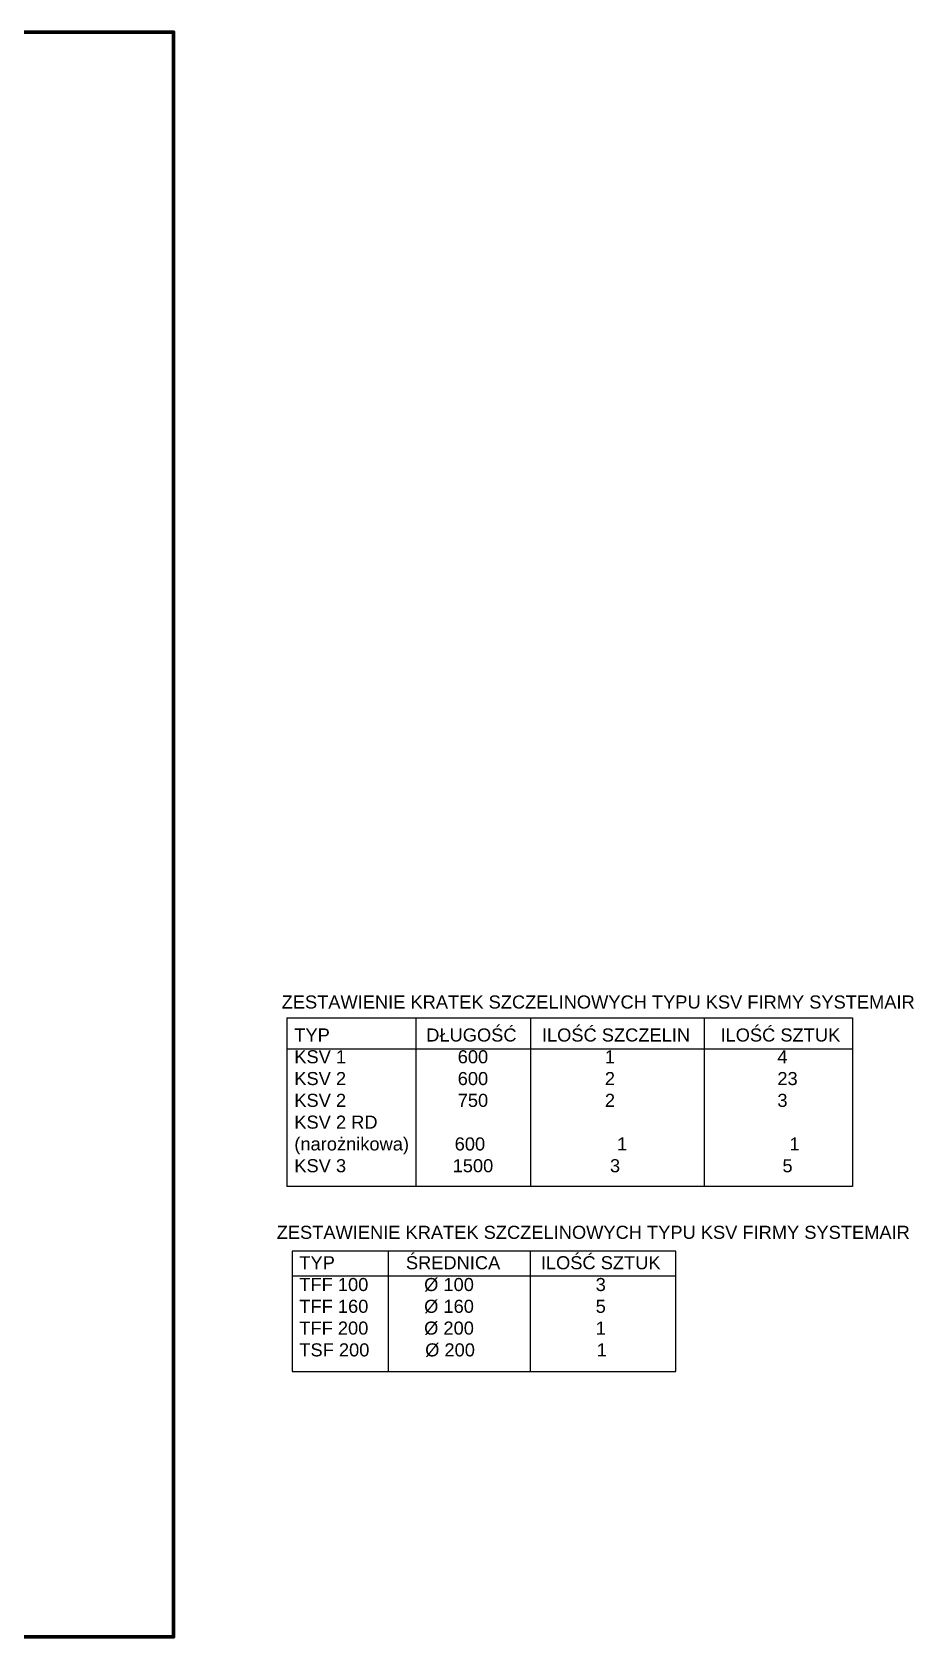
# Model space of a CAD drawing. Header units: millimetres. Extents: x -135140 to 267856, y -70704 to 149933.
# Drawn here: x 200406 to 267856, y -70238 to 52555 of the extents above; entities that cross this region are included whole.
import ezdxf

# ---------------------------------------------------------------- set-up
doc = ezdxf.new("R2010")
doc.units = ezdxf.units.MM
doc.header["$LTSCALE"] = 99.9
doc.styles.get("Standard").update_dxf_attribs({"font": 'ARIAL.TTF'})

msp = doc.modelspace()

# ---------------------------------------------------------------- linework, layer by layer
at = {"ltscale": 0.15}
for p, q in [((219888, -22879), (219888, -35781)), ((219888, -22879), (263161, -22879)), ((229757, -22879), (229757, -35781)), ((238531, -22879), (238531, -35781)), ((251811, -22879), (251811, -35781)), ((263161, -22879), (263161, -35781)), ((219888, -25253), (263161, -25253)), ((263161, -35781), (219888, -35781)), ((220299, -40716), (220299, -49939)), ((249645, -40716), (220299, -40716)), ((227638, -40716), (227638, -49939)), ((238494, -40716), (238494, -49939)), ((249645, -49939), (249645, -40716)), ((220299, -42601), (249645, -42601)), ((220299, -49939), (249645, -49939))]:
    msp.add_line(p, q, dxfattribs=at)
at = {"color": 194, "lineweight": 100, "ltscale": 0.15}
msp.add_lwpolyline([(146146, 52555), (211224, 52555), (211224, -70238), (146146, -70238)], close=True, dxfattribs=at)

# ---------------------------------------------------------------- texts
at = {"char_height": 1000, "attachment_point": 1}
for s, insert, width in [('ZESTAWIENIE KRATEK SZCZELINOWYCH TYPU KSV FIRMY SYSTEMAIR', (219492, -21158), 53001.5), ('TYP                   DŁUGOŚĆ     ILOŚĆ SZCZELIN      ILOŚĆ SZTUK\\PKSV 1                      600                       1                                4\\PKSV 2                      600                       2                                23\\PKSV 2                      750                       2                                3\\PKSV 2 RD \\P(narożnikowa)         600                          1                                1\\PKSV 3                     1500                       3                                5', (220464, -23682), 47105.99), ('ZESTAWIENIE KRATEK SZCZELINOWYCH TYPU KSV FIRMY SYSTEMAIR', (219115, -38780), 53001.5), ('TYP              ŚREDNICA        ILOŚĆ SZTUK\\PTFF 100           %%C 100                        3\\PTFF 160           %%C 160                        5\\PTFF 200           %%C 200                        1\\PTSF 200           %%C 200                        1', (220848, -41108), 58735.9)]:
    msp.add_mtext(s, dxfattribs=dict(at, insert=insert, width=width))

doc.saveas('drawing.dxf')
